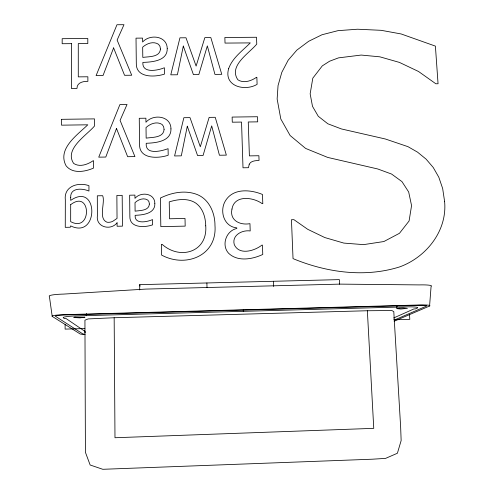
<?xml version="1.0" encoding="UTF-8"?>
<svg xmlns="http://www.w3.org/2000/svg" width="494" height="494" viewBox="0 0 494 494"><rect width="100%" height="100%" fill="white"/><g stroke="black" fill="none" stroke-linecap="round" stroke-linejoin="round"><path stroke-width="0.74" d="M65.122 324.539L65.109 329.109L84.845 328.553M394.113 321.23L429.582 306.021L431.077 286.489A15.932 1.803 -3 0 0 419.239 284.908L339.884 284.118L145.952 289.083L63.522 294.091A16.463 1.883 -0.6 0 0 49.388 296.394L52.197 316.358L80.114 333.938A11.232 0.865 -1.2 0 0 85.092 334.457M85.277 331.61L66.066 318.537L64.473 318.581L63.306 317.796A16.154 1.507 -1 0 1 77.428 315.87L405.42 306.879A15.672 1.445 -2.7 0 1 417.331 308.052L415.429 308.898L413.916 308.941L393.662 317.975M394.292 320.081L426.378 306.15A10.677 1 -2.8 0 0 418.35 305.323L65.122 314.974A11.029 1.044 -0.9 0 0 55.538 316.308L82.708 333.839A8.843 0.679 -1.2 0 0 84.455 334.142M114.163 317.741L88.21 318.92L84.937 320.174L85.419 452.331L90.149 464.996L102.808 469.3L372.248 459.204L385.548 458.395L397.392 453.251L401.147 440.555L400.634 426.859L393.792 311.603L391.81 310.528L367.357 310.745L114.163 317.741L114.985 437.74L373.754 428.341L367.357 310.745M393.724 319.797L409.804 319.34L409.52 314.74M139.722 289.929L139.679 284.661L339.366 279.616L339.65 284.235M85.369 332.616L84.548 332.067L84.548 330.61M139.679 284.661L140.123 286.143M396.935 305.656L397.022 307.107M396.608 305.872L396.694 307.268M273.454 281.284L273.676 286.489M243.27 310.065L243.314 311.473M206.893 282.963L207.005 287.452M86.407 313.634L86.413 315.777M86.228 314.141L86.234 315.629M52.197 316.358A14.017 1.328 -0.9 0 1 64.239 314.672L419.505 304.977A13.566 1.266 -2.8 0 1 429.582 306.021M70.685 204.658L70.667 221.639C92.106 233.193 91.365 188.782 70.685 204.658M70.698 197.686L70.691 200.385C98.584 181.15 99.127 239.825 70.661 225.894L70.339 227.24L65.264 227.345L65.332 199.909C63.67 186.195 78.194 181.848 88.945 185.676L88.951 191.048C82.498 188.208 69.957 187.356 70.698 197.686M71.5 43.657L71.445 88.519L76.971 88.457C76.836 82.566 83.233 81.189 87.883 81.343L87.87 76.78L78.287 76.873L78.28 43.602L87.808 43.528L87.796 38.501L62.182 38.693L62.164 43.725L71.5 43.657M61.546 119.32L61.528 125.167L87.796 124.809C77.336 134.967 57.063 148.799 66.054 165.749C72.624 174.092 85.036 171.807 93.514 168.096L93.496 160.741L93.1 160.748C87.617 164.508 79.769 167.447 73.68 163.458C63.905 149.12 86.746 135.27 94.496 126.013L94.478 118.887L61.546 119.32M444.612 201.583C447.373 230.747 426.384 257.127 399.794 266.853C364.893 277.924 326.367 272.46 293.035 258.621L291.448 219.719L293.924 219.669L307.725 229.315L324.793 237.552L343.836 243.091L363.559 244.635L383.875 241.535L399.467 233.298L409.088 220.972L411.564 205.609L408.674 191.987L401.955 181.607L391.594 174.061L377.749 168.973L327.689 157.419L305.601 148.416L290.126 135.523L280.802 118.974L277.14 99.016L278.048 85.579L281.815 72.334L288.163 60.219L296.832 50.135L308.657 41.292L321.995 34.753L337.933 30.671L357.533 29.22L381.189 30.319L401.134 33.956L435.399 46.115L438.055 83.752L435.85 83.776L418.535 71.488L399.411 62.405L379.843 56.822L361.188 55.062L338.476 57.872L329.572 61.225L322.304 65.875L312.807 78.163L310.152 93.817L312.492 106.334L318.278 116.281L327.837 123.784L341.49 128.965L385.339 138.993L407.958 146.662L417.529 152.14L426.087 159.136L433.213 167.447L438.802 177.204L442.667 188.529L444.612 201.583M205.732 225.826C207.783 252.057 180.187 260.424 162.143 244.357L161.371 244.369L161.544 255.028C185.54 268.186 217.385 255.83 214.97 225.363C215.001 212.364 208.641 198.088 195.439 193.914C183.737 190.079 171.159 192.802 160.365 198.063L160.822 226.641L185.182 226.122L185.022 218.459L169.535 218.78L169.238 201.879C177.815 199.218 188.072 197.859 195.933 203.201C202.991 208.382 205.56 217.428 205.732 225.826M231.976 209.042C229.395 220.46 240.096 225.486 249.958 223.659L250.199 230.957C242.122 229.747 231.581 235.268 234.292 244.647C239.17 255.559 254.496 250.971 261.9 245.129L262.438 245.117L262.765 254.459C252.378 259.307 237.7 262.005 228.592 253.255C221.127 245.11 226.104 230.741 236.836 228.469L236.817 227.851C223.51 226.727 219.095 210.16 225.826 200.212C233.643 188.029 250.804 189.566 262.475 194.475L262.802 203.639L262.178 203.652C253.299 197.125 234.323 194.599 231.976 209.042M170.955 128.878C171.387 141.593 155.511 142.957 146.23 143.279C145.082 155.406 161.668 151.09 168.077 148.669L168.195 155.227C158.191 158.698 139.092 159.303 139.574 144.372L139.259 118.294L145.897 118.208L145.952 122.246C153.325 113.626 170.992 115.824 170.955 128.878M167.225 48.585C167.565 61.04 151.893 62.09 142.865 62.398C142.006 73.834 158 70.438 164.379 67.746L164.483 74.1C154.671 77.33 135.93 78.027 136.307 63.417L136.017 38.149L142.55 38.1L142.605 42.021C149.904 33.746 167.17 35.84 167.225 48.585M154.844 203.608C155.209 213.76 142.618 215.044 135.152 215.31C134.337 224.684 147.366 221.954 152.51 219.571L152.584 224.85C144.625 227.728 129.385 228.154 129.86 216.218L129.65 195.204L134.93 195.105L134.967 198.366C140.796 191.351 154.968 193.123 154.844 203.608M228.636 68.685C223.449 86.376 244.968 91.656 257.108 84.35L256.861 77.317L256.479 77.323C251.242 80.973 243.709 83.61 237.892 79.806C228.234 65.813 249.174 53.34 256.757 44.09L256.516 37.26L224.863 37.495L225.023 43.089L250.279 42.898C242.474 50.833 232.415 57.773 228.636 68.685M149.379 204.041C148.96 210.919 140.049 210.37 135.103 211.173L135.01 202.645C138.314 199.557 143.643 197.347 147.805 200.095L148.966 201.737L149.379 204.041M164.088 129.385C163.533 137.98 152.325 137.153 146.162 138.141L146.02 127.557C150.207 123.722 156.882 121.061 162.094 124.476L163.563 126.526L164.088 129.385M160.457 49.036C159.84 57.44 148.818 56.464 142.803 57.421L142.667 47.165C146.829 43.441 153.387 40.94 158.5 44.269L159.945 46.257L160.457 49.036M187.288 126.205L181.304 155.845L174.58 155.956L183.861 117.708L189.999 117.628L200.311 146.774L209.147 117.374L215.223 117.294L226.357 155.128L219.429 155.24L211.691 125.865L203.071 155.499L197.575 155.585L187.288 126.205M183.311 46.078L177.395 74.773L170.776 74.835L179.94 37.822L185.985 37.779L196.118 66.085L204.843 37.643L210.833 37.6L221.763 74.322L214.939 74.39L207.344 45.886L198.829 74.557L193.413 74.606L183.311 46.078M249.235 164.199L248.47 167.701L242.999 167.793L241.541 122.074L232.285 122.197L232.131 117.072L257.522 116.732L257.701 121.857L248.26 121.981L249.39 155.888L258.887 155.733L259.054 160.389C255.664 160.723 251.001 160.661 249.235 164.199M116.498 128.477L105.79 157.049L98.738 157.166L119.906 104.574L127.038 104.487L120.073 120.382L134.924 156.586L127.65 156.703L116.498 128.477M113.595 47.893L103.036 75.52L96.095 75.588L116.967 24.743L123.988 24.7L117.121 40.07L131.719 75.23L124.562 75.304L113.595 47.893M117.072 222.819C110.705 231.05 95.731 227.154 97.386 215.798L97.312 195.809L102.647 195.71C105.58 202.336 97.824 218.533 107.007 222.22A9.133 8.843 -13.8 0 0 112.922 221.201L117.041 218.416L116.868 195.439L122.185 195.34L122.45 226.147L117.103 226.258L117.072 222.819M74.909 317.105L73.748 317.512L80.028 317.864L84.98 317.204L74.909 317.105M399.072 308.188L396.694 308.62L400.9 309.022L407.402 308.324L403.221 307.923L399.072 308.188"/></g></svg>
